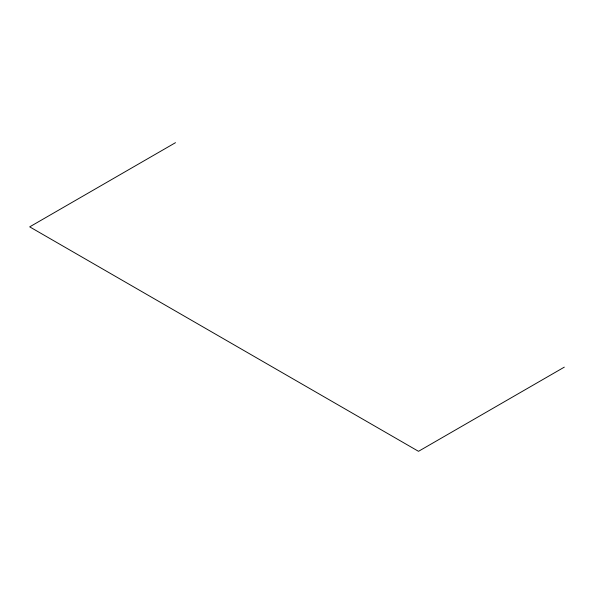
<?xml version="1.0" encoding="UTF-8"?>
<svg xmlns="http://www.w3.org/2000/svg" width="594" height="594" viewBox="0 0 594 594"><rect width="100%" height="100%" fill="white"/><g stroke="black" fill="none" stroke-linecap="round" stroke-linejoin="round"><path stroke-width="0.89" d="M175.497 142.679L29.7 226.856L418.503 451.321L564.3 367.144"/></g></svg>
